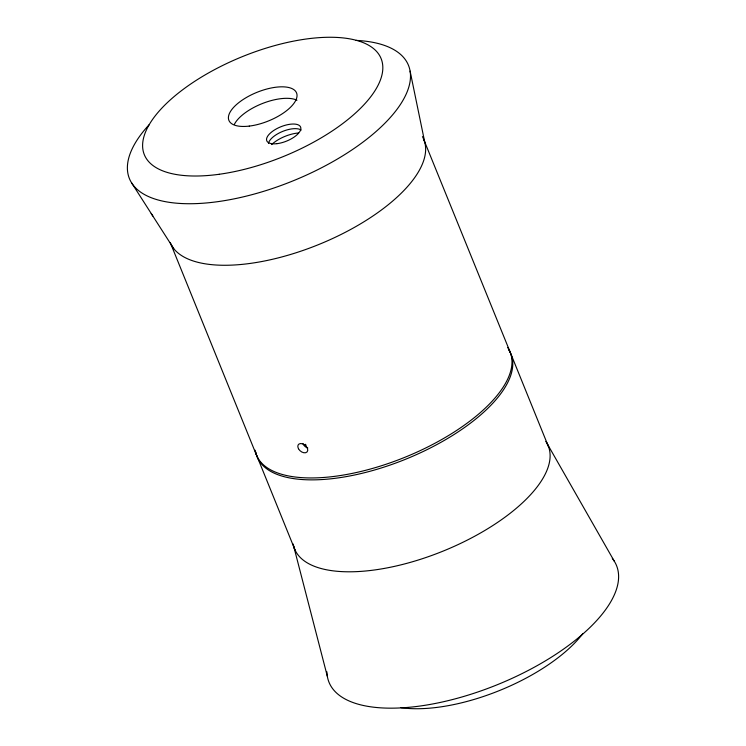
<?xml version="1.0" encoding="UTF-8"?>
<svg xmlns="http://www.w3.org/2000/svg" width="746" height="746" viewBox="0 0 746 746"><rect width="100%" height="100%" fill="white"/><g stroke="black" fill="none" stroke-linecap="round" stroke-linejoin="round"><path stroke-width="1.12" d="M151.205 213.496L173.687 248.549M131.622 182.891L152.837 216.042M546.557 442.574L614.247 561.141M423.467 138.84L510.32 352.55M510.926 354.042L548.767 447.358M170.871 244.11L256.298 454.678M256.633 455.321L295.043 550.035M293.365 545.037L327.335 676.296M410.095 71.131L424.838 142.635M507.681 347.515A136.891 57.852 -22.1 0 1 405.143 457.186A136.891 57.852 -22.1 0 1 255.048 450.164M422.423 136.611A136.891 57.852 -22.1 0 1 322.169 243.112A136.891 57.852 -22.1 0 1 170.125 242.469M356.112 40.387A150.58 63.634 -22.1 0 1 383.379 124.731A150.58 63.634 -22.1 0 1 189.559 203.733A150.58 63.634 -22.1 0 1 149.107 124.759M268.467 143.4A18.249 7.712 -22.1 0 1 282.613 131.427A18.249 7.712 -22.1 0 1 301.16 130.074M271.628 144.584A22.818 9.642 -22.1 0 1 298.428 132.984M234.43 124.237A36.507 15.424 -22.1 0 1 263.114 103.237A36.507 15.424 -22.1 0 1 296.955 100.225M307.762 447.973A5.707 3.954 45.7 0 1 302.895 443.534M508.455 349.426A136.891 57.852 -22.1 0 1 405.927 459.107A136.891 57.852 -22.1 0 1 255.822 452.085M545.792 441.371A136.891 57.852 -22.1 0 1 443.255 551.042A136.891 57.852 -22.1 0 1 293.159 544.02M612.289 558.4A155.14 65.564 -22.1 0 1 494.943 685.667A155.14 65.564 -22.1 0 1 326.925 671.857M582.691 633.83A120.917 51.101 -22.1 0 1 400.966 707.674M306.149 445.213A5.707 3.954 45.7 0 1 305.235 444.28M219.184 174.275A127.762 53.992 -22.1 0 0 381.43 59.447A127.762 53.992 -22.1 0 0 187.544 86.2A127.762 53.992 -22.1 0 0 219.184 174.275M276.971 143.67A18.249 7.712 -22.1 0 0 300.731 127.435A18.249 7.712 -22.1 0 0 273.39 130.718A18.249 7.712 -22.1 0 0 276.971 143.67M249.267 126.093A36.507 15.424 -22.1 0 0 296.787 93.623A36.507 15.424 -22.1 0 0 242.114 100.197A36.507 15.424 -22.1 0 0 249.267 126.093M298.465 448.738A5.707 3.739 40 0 0 307.1 451.908A5.707 3.739 40 0 0 302.773 443.907A5.707 3.739 40 0 0 298.465 448.738"/></g></svg>
